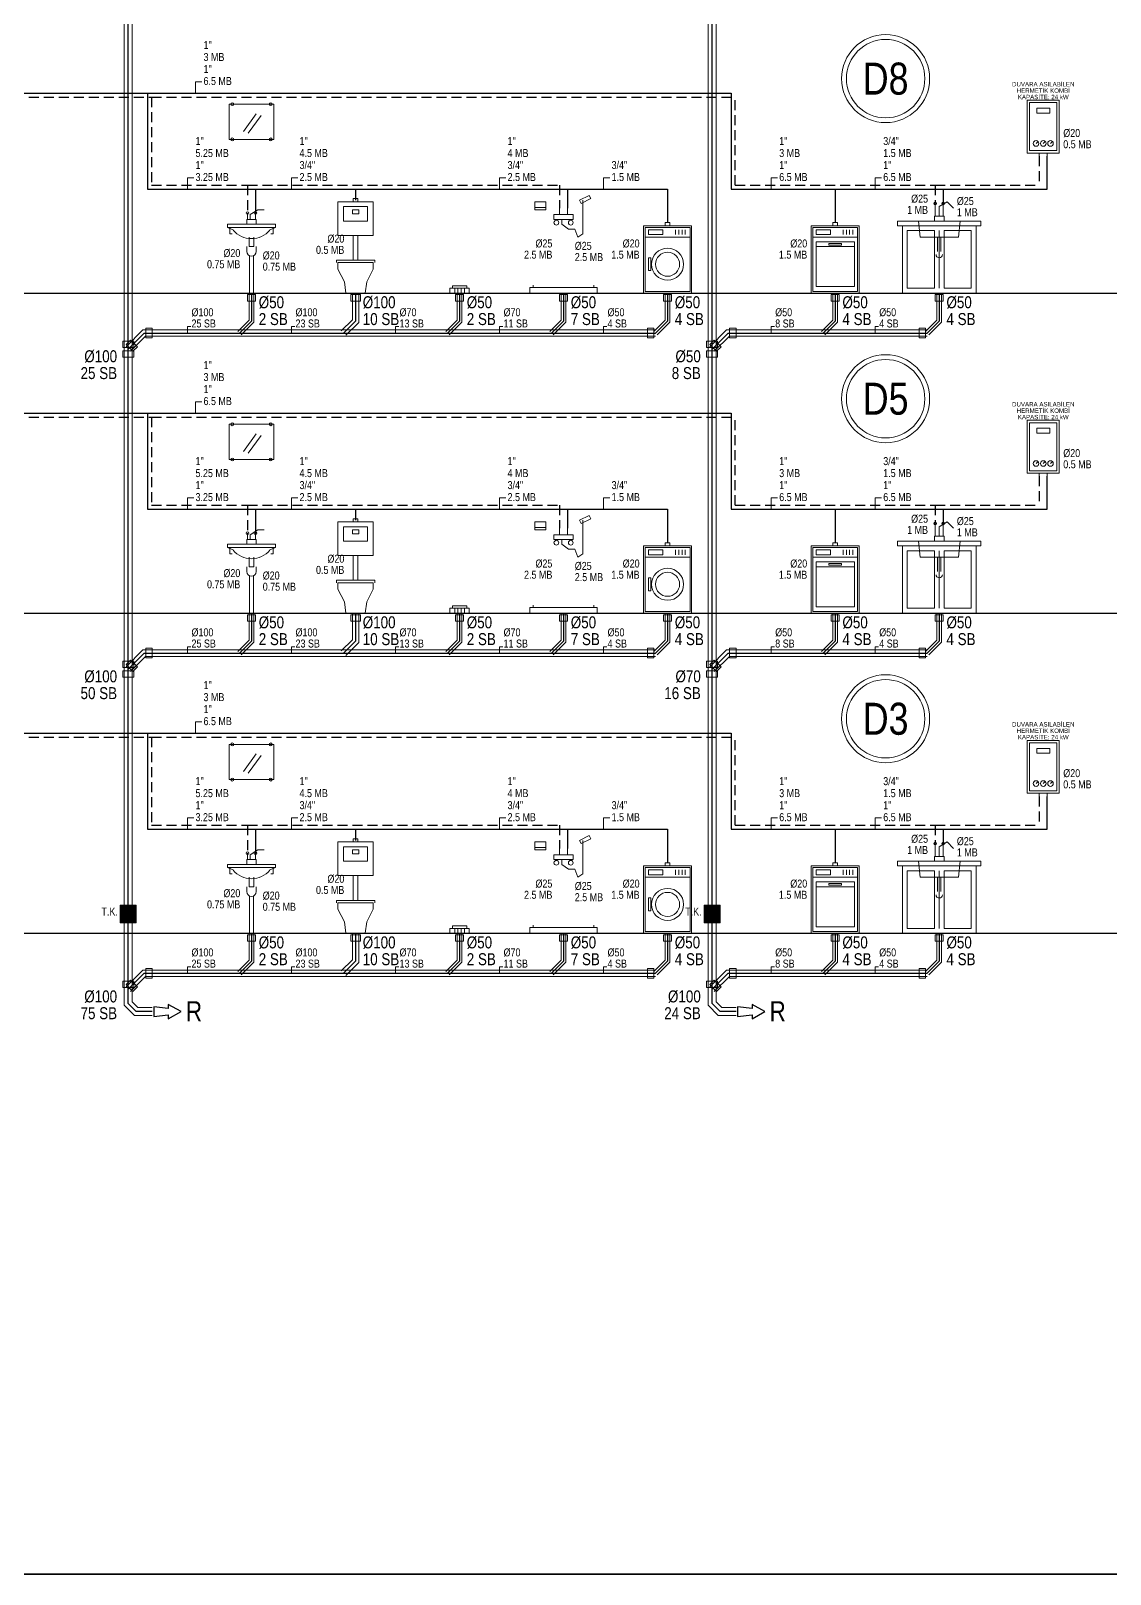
# Model space of a CAD drawing. Header units: centimetres. Extents: x 260714 to 268132, y -444050 to -441150.
# Drawn here: x 262063 to 263412, y -444050 to -442121 of the extents above; entities that cross this region are included whole.
import ezdxf
from ezdxf.enums import TextEntityAlignment as Align

# ---------------------------------------------------------------- set-up
doc = ezdxf.new("R2010")
doc.units = ezdxf.units.CM
doc.linetypes.add('ROTAS_BASMA', pattern=[18.75, 12.5, -6.25])
doc.linetypes.add('ROTAS_PISSU', pattern=[45, 25, -6, 0, -6, 2, -6])
for name, color, linetype, lineweight in [('ROTAS-PAFTA', 144, 'Continuous', 35), ('ROTAS-SIHHI-CIHAZ-YAZI', 1, 'Continuous', 13), ('ROTAS-SIHHI-KOLON-NO', 6, 'Continuous', 18), ('ROTAS-SIHHI-PIS-SU', 6, 'ROTAS_PISSU', 30), ('ROTAS-SIHHI-PIS-SU-CAP', 211, 'Continuous', 18), ('ROTAS-SIHHI-PIS-SU-PVC-DETAY', 43, 'Continuous', 13), ('ROTAS-SIHHI-ROGAR', 5, 'Continuous', 25), ('ROTAS-SIHHI-ROGAR-YAZI', 9, 'Continuous', 9), ('ROTAS-SIHHI-SEMA-ARMATUR', 4, 'Continuous', 13), ('ROTAS-SIHHI-SEMA-BANT', 7, 'Continuous', 25), ('ROTAS-SIHHI-SEMBOL', 1, 'Continuous', 18), ('ROTAS-SIHHI-SICAK-SU', 1, 'ROTAS_BASMA', 30), ('ROTAS-SIHHI-SOGUK-SU', 5, 'Continuous', 30), ('ROTAS-SIHHI-TEMIZ-SU-CAP', 101, 'Continuous', 18)]:
    doc.layers.add(name, color=color, linetype=linetype, lineweight=lineweight)
doc.styles.add('ROTAS-YAZI', font='arial.ttf')

# ---------------------------------------------------------------- blocks, each defined once
blk = doc.blocks.new('ROTAS-SEMA-KOMBI')
at = {"color": 4}
for p, q in [((-9, 12), (-7, 14)), ((0, 12), (2, 14)), ((9, 12), (11, 14))]:
    blk.add_line(p, q, dxfattribs=at)
at = {"color": 1}
for p, q in [((-5, 0), (-5, -4)), ((5, 0), (5, -4))]:
    blk.add_line(p, q, dxfattribs=at)
at = {"color": 4}
for points in [[(-20, 0), (20, 0), (20, 66), (-20, 66)], [(-17, 3), (17, 3), (17, 63), (-17, 63)], [(-8, 50), (8, 50), (8, 56), (-8, 56)]]:
    blk.add_lwpolyline(points, close=True, dxfattribs=at)
for centre in [(-9, 12), (0, 12), (9, 12)]:
    blk.add_circle(centre, 3.5, dxfattribs=at)
blk = doc.blocks.new('ROTAS-SEMA-ET2-SAG')
at = {"style": 'ROTAS-YAZI', "width": 0.8}
for tag, p in [('CAP', (0, 14)), ('DEGER', (0, 0))]:
    blk.add_attdef(tag, p, '', height=10, dxfattribs=at)
blk = doc.blocks.new('ROTAS-SEMA-DAIRE-NO')
at = {"color": 6}
blk.add_circle((0, 0), 55, dxfattribs=at)
at = {"color": 8}
blk.add_circle((0, 0), 49, dxfattribs=at)
at = {"color": 6, "style": 'ROTAS-YAZI', "width": 0.8}
blk.add_attdef('NO', text='', height=40, dxfattribs=at).set_placement((0, 0), align=Align.MIDDLE_CENTER)
blk = doc.blocks.new('ROTAS-SEMA-ET-MB4')
for p, q in [((0, 0), (0, 14)), ((0, 14), (8, 14))]:
    blk.add_line(p, q)
at = {"style": 'ROTAS-YAZI', "width": 0.8}
for tag, p in [('C1', (10, 55)), ('M1', (10, 40)), ('C2', (10, 25)), ('M2', (10, 10))]:
    blk.add_attdef(tag, p, '', height=10, dxfattribs=at)
blk = doc.blocks.new('ROTAS-SEMA-LAVABO')
at = {"color": 2}
for p, q in [((-10, 202), (6, 224)), ((-4, 200), (12, 222))]:
    blk.add_line(p, q, dxfattribs=at)
at = {"color": 4}
for p, q in [((-5, 92), (-5, 100)), ((5, 92), (5, 100)), ((-30, 82), (-23, 79)), ((30, 82), (23, 79)), ((-6, 52), (-6, 58)), ((6, 52), (6, 58)), ((-2.5, 46), (-2.5, 0)), ((2.5, 46), (2.5, 0))]:
    blk.add_line(p, q, dxfattribs=at)
at = {"color": 2}
blk.add_lwpolyline([(-28, 192), (28, 192), (28, 236), (-28, 236)], close=True, dxfattribs=at)
at = {"color": 4}
for points in [[(-1.5, 92), (-1.5, 98), (8, 104), (16, 104)], [(-27, 82), (-27, 74), (-24, 74)], [(-6, 86), (-6, 92), (6, 92), (6, 86)], [(27, 82), (27, 74), (24, 74)], [(-3, 70), (-3, 58), (3, 58), (3, 70)]]:
    blk.add_lwpolyline(points, dxfattribs=at)
blk.add_lwpolyline([(-30, 86), (30, 86), (30, 82), (-30, 82)], close=True, dxfattribs=at)
at = {"color": 2}
for centre in [(-24, 236), (24, 236), (-24, 192), (24, 192)]:
    blk.add_circle(centre, 1.8, dxfattribs=at)
at = {"color": 4}
for centre in [(-5, 100), (5, 100)]:
    blk.add_circle(centre, 1.6, dxfattribs=at)
for centre, radius, start, end in [((0, 98), 30, 220, 320), ((0, 52), 6, 180, 360)]:
    blk.add_arc(centre, radius, start, end, dxfattribs=at)
blk = doc.blocks.new('ROTAS-SEMA-ET2-SOL')
at = {"style": 'ROTAS-YAZI', "width": 0.8}
for tag, p in [('CAP', (0, 14)), ('DEGER', (0, 0))]:
    blk.add_attdef(tag, text='', height=10, dxfattribs=at).set_placement(p, align=Align.BOTTOM_RIGHT)
blk = doc.blocks.new('ROTAS-SEMA-KLOZET')
at = {"color": 2}
for p, q in [((-3, 41), (-3, 72)), ((3, 41), (3, 72)), ((-24, 41), (24, 41)), ((-24, 38), (-24, 41)), ((24, 38), (24, 41))]:
    blk.add_line(p, q, dxfattribs=at)
at = {"color": 4}
blk.add_lwpolyline([(-3, 114), (3, 114), (3, 118), (-3, 118)], close=True, dxfattribs=at)
at = {"color": 2}
for points in [[(-22, 72), (22, 72), (22, 114), (-22, 114)], [(-15, 90), (15, 90), (15, 108), (-15, 108)], [(-4, 99), (4, 99), (4, 104), (-4, 104)], [(-12, 0), (12, 0), (14, 14), (22, 30), (22, 38), (-22, 38), (-22, 30), (-14, 14)]]:
    blk.add_lwpolyline(points, close=True, dxfattribs=at)
blk = doc.blocks.new('ROTAS-SEMA-YER-SUZGECI')
at = {"color": 2}
for p, q in [((-6, 0), (-6, 6)), ((-2, 0), (-2, 6)), ((2, 0), (2, 6)), ((6, 0), (6, 6))]:
    blk.add_line(p, q, dxfattribs=at)
for points in [[(-12, 0), (12, 0), (12, 6), (-12, 6)], [(-9, 6), (9, 6), (9, 9), (-9, 9)]]:
    blk.add_lwpolyline(points, close=True, dxfattribs=at)
blk = doc.blocks.new('ROTAS-SEMA-DUS')
at = {"color": 4}
for p, q in [((24, 74), (24, 116)), ((-5, 98), (-5, 106)), ((5, 98), (5, 106)), ((-38, 7), (-38, 10)), ((38, 7), (38, 10))]:
    blk.add_line(p, q, dxfattribs=at)
at = {"color": 2}
blk.add_line((-36, 107), (-22, 107), dxfattribs=at)
at = {"color": 4}
for points in [[(20, 116), (32, 122), (34, 118), (22, 112)], [(-12, 92), (12, 92), (12, 98), (-12, 98)], [(-42, 0), (42, 0), (42, 7), (-42, 7)]]:
    blk.add_lwpolyline(points, close=True, dxfattribs=at)
at = {"color": 2}
blk.add_lwpolyline([(-36, 104), (-22, 104), (-22, 114), (-36, 114)], close=True, dxfattribs=at)
at = {"color": 4}
for points in [[(-2, 92), (-2, 86), (6, 80), (14, 80)], [(14, 80), (18, 70), (24, 74)]]:
    blk.add_lwpolyline(points, dxfattribs=at)
for centre in [(-9, 88), (9, 88)]:
    blk.add_circle(centre, 3, dxfattribs=at)
blk = doc.blocks.new('ROTAS-SEMA-CAMASIR-MAKINESI')
at = {"color": 2}
for p, q in [((10, 73), (10, 79)), ((14, 73), (14, 79)), ((18, 73), (18, 79)), ((22, 73), (22, 79))]:
    blk.add_line(p, q, dxfattribs=at)
at = {"color": 4}
blk.add_line((-28, 70), (28, 70), dxfattribs=at)
for points in [[(-30, 0), (30, 0), (30, 84), (-30, 84)], [(-28, 2), (28, 2), (28, 82), (-28, 82)], [(-24, 73), (-6, 73), (-6, 79), (-24, 79)], [(-3, 84), (3, 84), (3, 88), (-3, 88)]]:
    blk.add_lwpolyline(points, close=True, dxfattribs=at)
at = {"color": 2}
blk.add_lwpolyline([(-24, 28), (-21, 28), (-21, 44), (-24, 44)], close=True, dxfattribs=at)
for radius in [20, 15]:
    blk.add_circle((0, 36), radius, dxfattribs=at)
blk = doc.blocks.new('ROTAS-SEMA-ET-MB2')
for p, q in [((0, 0), (0, 14)), ((0, 14), (8, 14))]:
    blk.add_line(p, q)
at = {"style": 'ROTAS-YAZI', "width": 0.8}
for tag, p in [('C1', (10, 25)), ('M1', (10, 10))]:
    blk.add_attdef(tag, p, '', height=10, dxfattribs=at)
blk = doc.blocks.new('ROTAS-SEMA-ET-SB')
for p, q in [((0, 0), (0, 8)), ((0, 8), (4, 8))]:
    blk.add_line(p, q)
at = {"style": 'ROTAS-YAZI', "width": 0.8}
for tag, p in [('CAP', (5, 21)), ('SB', (5, 7))]:
    blk.add_attdef(tag, p, '', height=10, dxfattribs=at)
blk = doc.blocks.new('ROTAS-SEMA-BULASIK-MAKINESI')
at = {"color": 2}
for p, q in [((10, 73), (10, 79)), ((14, 73), (14, 79)), ((18, 73), (18, 79)), ((22, 73), (22, 79)), ((-24, 58), (24, 58))]:
    blk.add_line(p, q, dxfattribs=at)
at = {"color": 4}
blk.add_line((-28, 70), (28, 70), dxfattribs=at)
for points in [[(-30, 0), (30, 0), (30, 84), (-30, 84)], [(-28, 2), (28, 2), (28, 82), (-28, 82)], [(-24, 73), (-6, 73), (-6, 79), (-24, 79)], [(-3, 84), (3, 84), (3, 88), (-3, 88)]]:
    blk.add_lwpolyline(points, close=True, dxfattribs=at)
at = {"color": 2}
for points in [[(-24, 8), (24, 8), (24, 64), (-24, 64)], [(-8, 60), (8, 60), (8, 62), (-8, 62)]]:
    blk.add_lwpolyline(points, close=True, dxfattribs=at)
blk = doc.blocks.new('ROTAS-SEMA-EVIYE')
at = {"color": 4}
for p, q in [((-5, 96), (-5, 112)), ((5, 96), (5, 112)), ((-2, 70), (-2, 52)), ((2, 70), (2, 52))]:
    blk.add_line(p, q, dxfattribs=at)
at = {"color": 2}
blk.add_line((0, 6), (0, 78), dxfattribs=at)
at = {"color": 4}
for points in [[(0, 96), (0, 108), (10, 114), (18, 106)], [(-26, 90), (-24, 70), (24, 70), (26, 90)], [(-6, 90), (-6, 96), (6, 96), (6, 90)]]:
    blk.add_lwpolyline(points, dxfattribs=at)
blk.add_lwpolyline([(-52, 84), (52, 84), (52, 90), (-52, 90)], close=True, dxfattribs=at)
at = {"color": 2}
for points in [[(-46, 0), (46, 0), (46, 84), (-46, 84)], [(-40, 6), (-6, 6), (-6, 78), (-40, 78)], [(6, 6), (40, 6), (40, 78), (6, 78)]]:
    blk.add_lwpolyline(points, close=True, dxfattribs=at)
at = {"color": 4}
for centre in [(-5, 112), (5, 112)]:
    blk.add_circle(centre, 1.6, dxfattribs=at)
blk.add_arc((0, 48), 4, 180, 360, dxfattribs=at)
blk = doc.blocks.new('ROTAS-SEMA-ROGAR-OK')
at = {"color": 2}
blk.add_lwpolyline([(0, -6), (18, -4), (18, -9), (34, 0), (18, 9), (18, 4), (0, 6)], close=True, dxfattribs=at)
blk = doc.blocks.new('ROTAS-SEMA-TEMIZLEME-KAPAGI')
blk.add_hatch(color=8).paths.add_polyline_path([(-10, -11), (10, -11), (10, 11), (-10, 11)])
at = {"color": 1}
blk.add_lwpolyline([(-10, -11), (10, -11), (10, 11), (-10, 11)], close=True, dxfattribs=at)
for centre, radius in [((0, 0), 9), ((-5, 0), 1.3), ((5, 0), 1.3)]:
    blk.add_circle(centre, radius, dxfattribs=at)

msp = doc.modelspace()

# ---------------------------------------------------------------- linework, layer by layer
at = {"layer": 'ROTAS-PAFTA'}
msp.add_lwpolyline([(260714, -444050), (268132, -444050), (268132, -441150), (260714, -441150), (260714, -444050)], dxfattribs=at)
at = {"layer": 'ROTAS-SIHHI-PIS-SU', "linetype": 'Continuous'}
for p, q in [((262184.6, -442519), (262184.6, -442003.5)), ((262914.1, -442519), (262914.1, -442003.5)), ((262184.6, -442519), (262204.6, -442499)), ((262204.6, -442499), (262323.6, -442499)), ((262323.6, -442499), (262453.6, -442499)), ((262453.6, -442499), (262583.6, -442499)), ((262583.6, -442499), (262713.6, -442499)), ((262713.6, -442499), (262843.6, -442499)), ((262914.1, -442519), (262934.1, -442499)), ((262934.1, -442499), (263053.1, -442499)), ((263053.1, -442499), (263183.1, -442499)), ((262184.6, -442919), (262184.6, -442519)), ((262914.1, -442919), (262914.1, -442519)), ((262184.6, -442919), (262204.6, -442899)), ((262204.6, -442899), (262323.6, -442899)), ((262323.6, -442899), (262453.6, -442899)), ((262453.6, -442899), (262583.6, -442899)), ((262583.6, -442899), (262713.6, -442899)), ((262713.6, -442899), (262843.6, -442899)), ((262914.1, -442919), (262934.1, -442899)), ((262934.1, -442899), (263053.1, -442899)), ((263053.1, -442899), (263183.1, -442899)), ((262184.6, -443319), (262184.6, -442919)), ((262914.1, -443319), (262914.1, -442919)), ((262184.6, -443319), (262204.6, -443299)), ((262204.6, -443299), (262323.6, -443299)), ((262323.6, -443299), (262453.6, -443299)), ((262453.6, -443299), (262583.6, -443299)), ((262583.6, -443299), (262713.6, -443299)), ((262713.6, -443299), (262843.6, -443299)), ((262914.1, -443319), (262934.1, -443299)), ((262934.1, -443299), (263053.1, -443299)), ((263053.1, -443299), (263183.1, -443299))]:
    msp.add_line(p, q, dxfattribs=at)
for points in [[(262338.6, -442449), (262338.6, -442484), (262323.6, -442499)], [(262468.6, -442449), (262468.6, -442484), (262453.6, -442499)], [(262598.6, -442449), (262598.6, -442484), (262583.6, -442499)], [(262728.6, -442449), (262728.6, -442484), (262713.6, -442499)], [(262858.6, -442449), (262858.6, -442484), (262843.6, -442499)], [(263068.1, -442449), (263068.1, -442484), (263053.1, -442499)], [(263198.1, -442449), (263198.1, -442484), (263183.1, -442499)], [(262338.6, -442849), (262338.6, -442884), (262323.6, -442899)], [(262468.6, -442849), (262468.6, -442884), (262453.6, -442899)], [(262598.6, -442849), (262598.6, -442884), (262583.6, -442899)], [(262728.6, -442849), (262728.6, -442884), (262713.6, -442899)], [(262858.6, -442849), (262858.6, -442884), (262843.6, -442899)], [(263068.1, -442849), (263068.1, -442884), (263053.1, -442899)], [(263198.1, -442849), (263198.1, -442884), (263183.1, -442899)], [(262338.6, -443249), (262338.6, -443284), (262323.6, -443299)], [(262468.6, -443249), (262468.6, -443284), (262453.6, -443299)], [(262598.6, -443249), (262598.6, -443284), (262583.6, -443299)], [(262728.6, -443249), (262728.6, -443284), (262713.6, -443299)], [(262858.6, -443249), (262858.6, -443284), (262843.6, -443299)], [(263068.1, -443249), (263068.1, -443284), (263053.1, -443299)], [(263198.1, -443249), (263198.1, -443284), (263183.1, -443299)], [(262214.6, -443347), (262194.6, -443347), (262184.6, -443337), (262184.6, -443319)], [(262944.1, -443347), (262924.1, -443347), (262914.1, -443337), (262914.1, -443319)]]:
    msp.add_lwpolyline(points, dxfattribs=at)
at = {"layer": 'ROTAS-SIHHI-PIS-SU-PVC-DETAY'}
for p, q in [((262179.6, -442519), (262179.6, -442003.5)), ((262189.6, -442519), (262189.6, -442003.5)), ((262909.1, -442519), (262909.1, -442003.5)), ((262919.1, -442519), (262919.1, -442003.5)), ((262179.6, -442919), (262179.6, -442519)), ((262189.6, -442919), (262189.6, -442519)), ((262909.1, -442919), (262909.1, -442519)), ((262919.1, -442919), (262919.1, -442519)), ((262179.6, -443319), (262179.6, -442919)), ((262189.6, -443319), (262189.6, -442919)), ((262909.1, -443319), (262909.1, -442919)), ((262919.1, -443319), (262919.1, -442919))]:
    msp.add_line(p, q, dxfattribs=at)
for points in [[(262335.6, -442449), (262335.6, -442482.8), (262321.5, -442496.9)], [(262341.6, -442449), (262341.6, -442485.2), (262325.7, -442501.1)], [(262343.6, -442451), (262343.6, -442459), (262333.6, -442459), (262333.6, -442451), (262343.6, -442451)], [(262464.6, -442449), (262464.6, -442482.3), (262450.8, -442496.2)], [(262472.6, -442449), (262472.6, -442485.7), (262456.4, -442501.8)], [(262474.6, -442451), (262474.6, -442459), (262462.6, -442459), (262462.6, -442451), (262474.6, -442451)], [(262595.6, -442449), (262595.6, -442482.8), (262581.5, -442496.9)], [(262601.6, -442449), (262601.6, -442485.2), (262585.7, -442501.1)], [(262603.6, -442451), (262603.6, -442459), (262593.6, -442459), (262593.6, -442451), (262603.6, -442451)], [(262725.6, -442449), (262725.6, -442482.8), (262711.5, -442496.9)], [(262731.6, -442449), (262731.6, -442485.2), (262715.7, -442501.1)], [(262733.6, -442451), (262733.6, -442459), (262723.6, -442459), (262723.6, -442451), (262733.6, -442451)], [(262855.6, -442449), (262855.6, -442482.8), (262841.5, -442496.9)], [(262861.6, -442449), (262861.6, -442485.2), (262845.7, -442501.1)], [(262863.6, -442451), (262863.6, -442459), (262853.6, -442459), (262853.6, -442451), (262863.6, -442451)], [(263065.1, -442449), (263065.1, -442482.8), (263051, -442496.9)], [(263071.1, -442449), (263071.1, -442485.2), (263055.2, -442501.1)], [(263073.1, -442451), (263073.1, -442459), (263063.1, -442459), (263063.1, -442451), (263073.1, -442451)], [(263195.1, -442449), (263195.1, -442482.8), (263181, -442496.9)], [(263201.1, -442449), (263201.1, -442485.2), (263185.2, -442501.1)], [(263203.1, -442451), (263203.1, -442459), (263193.1, -442459), (263193.1, -442451), (263203.1, -442451)], [(262206.6, -442493), (262214.6, -442493), (262214.6, -442505), (262206.6, -442505), (262206.6, -442493)], [(262833.6, -442493), (262841.6, -442493), (262841.6, -442505), (262833.6, -442505), (262833.6, -442493)], [(262936.1, -442493), (262944.1, -442493), (262944.1, -442505), (262936.1, -442505), (262936.1, -442493)], [(263173.1, -442493), (263181.1, -442493), (263181.1, -442505), (263173.1, -442505), (263173.1, -442493)], [(262177.6, -442517), (262177.6, -442509), (262191.6, -442509), (262191.6, -442517), (262177.6, -442517)], [(262181.8, -442516.2), (262202.9, -442495), (262843.6, -442495)], [(262181.8, -442513.3), (262187.4, -442507.7), (262195.9, -442516.2), (262190.3, -442521.8), (262181.8, -442513.3)], [(262187.4, -442521.8), (262206.3, -442503), (262843.6, -442503)], [(262907.1, -442517), (262907.1, -442509), (262921.1, -442509), (262921.1, -442517), (262907.1, -442517)], [(262911.3, -442516.2), (262932.4, -442495), (263183.1, -442495)], [(262911.3, -442513.3), (262916.9, -442507.7), (262925.4, -442516.2), (262919.8, -442521.8), (262911.3, -442513.3)], [(262916.9, -442521.8), (262935.8, -442503), (263183.1, -442503)], [(262177.6, -442529), (262177.6, -442521), (262191.6, -442521), (262191.6, -442529), (262177.6, -442529)], [(262907.1, -442529), (262907.1, -442521), (262921.1, -442521), (262921.1, -442529), (262907.1, -442529)], [(262335.6, -442849), (262335.6, -442882.8), (262321.5, -442896.9)], [(262341.6, -442849), (262341.6, -442885.2), (262325.7, -442901.1)], [(262343.6, -442851), (262343.6, -442859), (262333.6, -442859), (262333.6, -442851), (262343.6, -442851)], [(262464.6, -442849), (262464.6, -442882.3), (262450.8, -442896.2)], [(262472.6, -442849), (262472.6, -442885.7), (262456.4, -442901.8)], [(262474.6, -442851), (262474.6, -442859), (262462.6, -442859), (262462.6, -442851), (262474.6, -442851)], [(262595.6, -442849), (262595.6, -442882.8), (262581.5, -442896.9)], [(262601.6, -442849), (262601.6, -442885.2), (262585.7, -442901.1)], [(262603.6, -442851), (262603.6, -442859), (262593.6, -442859), (262593.6, -442851), (262603.6, -442851)], [(262725.6, -442849), (262725.6, -442882.8), (262711.5, -442896.9)], [(262731.6, -442849), (262731.6, -442885.2), (262715.7, -442901.1)], [(262733.6, -442851), (262733.6, -442859), (262723.6, -442859), (262723.6, -442851), (262733.6, -442851)], [(262855.6, -442849), (262855.6, -442882.8), (262841.5, -442896.9)], [(262861.6, -442849), (262861.6, -442885.2), (262845.7, -442901.1)], [(262863.6, -442851), (262863.6, -442859), (262853.6, -442859), (262853.6, -442851), (262863.6, -442851)], [(263065.1, -442849), (263065.1, -442882.8), (263051, -442896.9)], [(263071.1, -442849), (263071.1, -442885.2), (263055.2, -442901.1)], [(263073.1, -442851), (263073.1, -442859), (263063.1, -442859), (263063.1, -442851), (263073.1, -442851)], [(263195.1, -442849), (263195.1, -442882.8), (263181, -442896.9)], [(263201.1, -442849), (263201.1, -442885.2), (263185.2, -442901.1)], [(263203.1, -442851), (263203.1, -442859), (263193.1, -442859), (263193.1, -442851), (263203.1, -442851)], [(262181.8, -442916.2), (262202.9, -442895), (262843.6, -442895)], [(262206.6, -442893), (262214.6, -442893), (262214.6, -442905), (262206.6, -442905), (262206.6, -442893)], [(262833.6, -442893), (262841.6, -442893), (262841.6, -442905), (262833.6, -442905), (262833.6, -442893)], [(262911.3, -442916.2), (262932.4, -442895), (263183.1, -442895)], [(262936.1, -442893), (262944.1, -442893), (262944.1, -442905), (262936.1, -442905), (262936.1, -442893)], [(263173.1, -442893), (263181.1, -442893), (263181.1, -442905), (263173.1, -442905), (263173.1, -442893)], [(262177.6, -442917), (262177.6, -442909), (262191.6, -442909), (262191.6, -442917), (262177.6, -442917)], [(262181.8, -442913.3), (262187.4, -442907.7), (262195.9, -442916.2), (262190.3, -442921.8), (262181.8, -442913.3)], [(262187.4, -442921.8), (262206.3, -442903), (262843.6, -442903)], [(262907.1, -442917), (262907.1, -442909), (262921.1, -442909), (262921.1, -442917), (262907.1, -442917)], [(262911.3, -442913.3), (262916.9, -442907.7), (262925.4, -442916.2), (262919.8, -442921.8), (262911.3, -442913.3)], [(262916.9, -442921.8), (262935.8, -442903), (263183.1, -442903)], [(262177.6, -442929), (262177.6, -442921), (262191.6, -442921), (262191.6, -442929), (262177.6, -442929)], [(262907.1, -442929), (262907.1, -442921), (262921.1, -442921), (262921.1, -442929), (262907.1, -442929)], [(262335.6, -443249), (262335.6, -443282.8), (262321.5, -443296.9)], [(262341.6, -443249), (262341.6, -443285.2), (262325.7, -443301.1)], [(262343.6, -443251), (262343.6, -443259), (262333.6, -443259), (262333.6, -443251), (262343.6, -443251)], [(262464.6, -443249), (262464.6, -443282.3), (262450.8, -443296.2)], [(262472.6, -443249), (262472.6, -443285.7), (262456.4, -443301.8)], [(262474.6, -443251), (262474.6, -443259), (262462.6, -443259), (262462.6, -443251), (262474.6, -443251)], [(262595.6, -443249), (262595.6, -443282.8), (262581.5, -443296.9)], [(262601.6, -443249), (262601.6, -443285.2), (262585.7, -443301.1)], [(262603.6, -443251), (262603.6, -443259), (262593.6, -443259), (262593.6, -443251), (262603.6, -443251)], [(262725.6, -443249), (262725.6, -443282.8), (262711.5, -443296.9)], [(262731.6, -443249), (262731.6, -443285.2), (262715.7, -443301.1)], [(262733.6, -443251), (262733.6, -443259), (262723.6, -443259), (262723.6, -443251), (262733.6, -443251)], [(262855.6, -443249), (262855.6, -443282.8), (262841.5, -443296.9)], [(262861.6, -443249), (262861.6, -443285.2), (262845.7, -443301.1)], [(262863.6, -443251), (262863.6, -443259), (262853.6, -443259), (262853.6, -443251), (262863.6, -443251)], [(263065.1, -443249), (263065.1, -443282.8), (263051, -443296.9)], [(263071.1, -443249), (263071.1, -443285.2), (263055.2, -443301.1)], [(263073.1, -443251), (263073.1, -443259), (263063.1, -443259), (263063.1, -443251), (263073.1, -443251)], [(263195.1, -443249), (263195.1, -443282.8), (263181, -443296.9)], [(263201.1, -443249), (263201.1, -443285.2), (263185.2, -443301.1)], [(263203.1, -443251), (263203.1, -443259), (263193.1, -443259), (263193.1, -443251), (263203.1, -443251)], [(262181.8, -443316.2), (262202.9, -443295), (262843.6, -443295)], [(262187.4, -443321.8), (262206.3, -443303), (262843.6, -443303)], [(262206.6, -443293), (262214.6, -443293), (262214.6, -443305), (262206.6, -443305), (262206.6, -443293)], [(262833.6, -443293), (262841.6, -443293), (262841.6, -443305), (262833.6, -443305), (262833.6, -443293)], [(262911.3, -443316.2), (262932.4, -443295), (263183.1, -443295)], [(262916.9, -443321.8), (262935.8, -443303), (263183.1, -443303)], [(262936.1, -443293), (262944.1, -443293), (262944.1, -443305), (262936.1, -443305), (262936.1, -443293)], [(263173.1, -443293), (263181.1, -443293), (263181.1, -443305), (263173.1, -443305), (263173.1, -443293)], [(262177.6, -443317), (262177.6, -443309), (262191.6, -443309), (262191.6, -443317), (262177.6, -443317)], [(262214.6, -443352), (262192.5, -443352), (262179.6, -443339.1), (262179.6, -443319)], [(262181.8, -443313.3), (262187.4, -443307.7), (262195.9, -443316.2), (262190.3, -443321.8), (262181.8, -443313.3)], [(262214.6, -443342), (262196.7, -443342), (262189.6, -443334.9), (262189.6, -443319)], [(262907.1, -443317), (262907.1, -443309), (262921.1, -443309), (262921.1, -443317), (262907.1, -443317)], [(262944.1, -443352), (262922, -443352), (262909.1, -443339.1), (262909.1, -443319)], [(262911.3, -443313.3), (262916.9, -443307.7), (262925.4, -443316.2), (262919.8, -443321.8), (262911.3, -443313.3)], [(262944.1, -443342), (262926.2, -443342), (262919.1, -443334.9), (262919.1, -443319)]]:
    msp.add_lwpolyline(points, dxfattribs=at)
at = {"layer": 'ROTAS-SIHHI-SEMA-BANT'}
for p, q in [((260770, -442449), (268070, -442449)), ((260770, -442849), (268070, -442849)), ((260770, -443249), (268070, -443249))]:
    msp.add_line(p, q, dxfattribs=at)
at = {"layer": 'ROTAS-SIHHI-SICAK-SU'}
for p, q in [((261591.6, -442204), (262213.6, -442204)), ((262213.6, -442204), (262943.1, -442204)), ((262213.6, -442204), (262213.6, -442314)), ((262943.1, -442314), (262943.1, -442204)), ((263323.1, -442278), (263323.1, -442314)), ((262213.6, -442314), (262333.6, -442314)), ((262333.6, -442314), (262333.6, -442349)), ((262333.6, -442314), (262723.6, -442314)), ((262723.6, -442314), (262723.6, -442343)), ((262943.1, -442314), (263193.1, -442314)), ((263193.1, -442314), (263193.1, -442337)), ((263193.1, -442314), (263323.1, -442314)), ((261591.6, -442604), (262213.6, -442604)), ((262213.6, -442604), (262943.1, -442604)), ((262213.6, -442604), (262213.6, -442714)), ((262943.1, -442714), (262943.1, -442604)), ((263323.1, -442678), (263323.1, -442714)), ((262213.6, -442714), (262333.6, -442714)), ((262333.6, -442714), (262333.6, -442749)), ((262333.6, -442714), (262723.6, -442714)), ((262723.6, -442714), (262723.6, -442743)), ((262943.1, -442714), (263193.1, -442714)), ((263193.1, -442714), (263193.1, -442737)), ((263193.1, -442714), (263323.1, -442714)), ((261591.6, -443004), (262213.6, -443004)), ((262213.6, -443004), (262943.1, -443004)), ((262213.6, -443004), (262213.6, -443114)), ((262943.1, -443114), (262943.1, -443004)), ((263323.1, -443078), (263323.1, -443114)), ((262213.6, -443114), (262333.6, -443114)), ((262333.6, -443114), (262333.6, -443149)), ((262333.6, -443114), (262723.6, -443114)), ((262723.6, -443114), (262723.6, -443143)), ((262943.1, -443114), (263193.1, -443114)), ((263193.1, -443114), (263193.1, -443137)), ((263193.1, -443114), (263323.1, -443114))]:
    msp.add_line(p, q, dxfattribs=at)
at = {"layer": 'ROTAS-SIHHI-SOGUK-SU'}
for p, q in [((261586.6, -442199), (262208.6, -442199)), ((262208.6, -442199), (262938.1, -442199)), ((262208.6, -442199), (262208.6, -442319)), ((262938.1, -442199), (262938.1, -442319)), ((263333.1, -442319), (263333.1, -442278)), ((262208.6, -442319), (262343.6, -442319)), ((262343.6, -442319), (262343.6, -442349)), ((262343.6, -442319), (262468.6, -442319)), ((262468.6, -442319), (262468.6, -442333)), ((262468.6, -442319), (262733.6, -442319)), ((262733.6, -442319), (262733.6, -442343)), ((262733.6, -442319), (262858.6, -442319)), ((262858.6, -442319), (262858.6, -442361)), ((262938.1, -442319), (263068.1, -442319)), ((263068.1, -442319), (263068.1, -442361)), ((263068.1, -442319), (263203.1, -442319)), ((263203.1, -442319), (263203.1, -442337)), ((263203.1, -442319), (263333.1, -442319)), ((261586.6, -442599), (262208.6, -442599)), ((262208.6, -442599), (262938.1, -442599)), ((262208.6, -442599), (262208.6, -442719)), ((262938.1, -442599), (262938.1, -442719)), ((263333.1, -442719), (263333.1, -442678)), ((262208.6, -442719), (262343.6, -442719)), ((262343.6, -442719), (262343.6, -442749)), ((262343.6, -442719), (262468.6, -442719)), ((262468.6, -442719), (262468.6, -442733)), ((262468.6, -442719), (262733.6, -442719)), ((262733.6, -442719), (262733.6, -442743)), ((262733.6, -442719), (262858.6, -442719)), ((262858.6, -442719), (262858.6, -442761)), ((262938.1, -442719), (263068.1, -442719)), ((263068.1, -442719), (263068.1, -442761)), ((263068.1, -442719), (263203.1, -442719)), ((263203.1, -442719), (263203.1, -442737)), ((263203.1, -442719), (263333.1, -442719)), ((261586.6, -442999), (262208.6, -442999)), ((262208.6, -442999), (262938.1, -442999)), ((262208.6, -442999), (262208.6, -443119)), ((262938.1, -442999), (262938.1, -443119)), ((263333.1, -443119), (263333.1, -443078)), ((262208.6, -443119), (262343.6, -443119)), ((262343.6, -443119), (262343.6, -443149)), ((262343.6, -443119), (262468.6, -443119)), ((262468.6, -443119), (262468.6, -443133)), ((262468.6, -443119), (262733.6, -443119)), ((262733.6, -443119), (262733.6, -443143)), ((262733.6, -443119), (262858.6, -443119)), ((262858.6, -443119), (262858.6, -443161)), ((262938.1, -443119), (263068.1, -443119)), ((263068.1, -443119), (263068.1, -443161)), ((263068.1, -443119), (263203.1, -443119)), ((263203.1, -443119), (263203.1, -443137)), ((263203.1, -443119), (263333.1, -443119))]:
    msp.add_line(p, q, dxfattribs=at)

# ---------------------------------------------------------------- block references
at = {"layer": 'ROTAS-SIHHI-KOLON-NO'}
for p, values in [((263131.1, -442181), {'NO': 'D8'}), ((263131.1, -442581), {'NO': 'D5'}), ((263131.1, -442981), {'NO': 'D3'})]:
    msp.add_blockref('ROTAS-SEMA-DAIRE-NO', p, dxfattribs=at).add_auto_attribs(values)
at = {"layer": 'ROTAS-SIHHI-PIS-SU-CAP', "xscale": 1.5, "yscale": 1.5}
for name, p, values in [('ROTAS-SEMA-ET2-SAG', (262347.6, -442489), {'CAP': 'Ø50', 'DEGER': '2 SB'}), ('ROTAS-SEMA-ET2-SAG', (262477.6, -442489), {'CAP': 'Ø100', 'DEGER': '10 SB'}), ('ROTAS-SEMA-ET2-SAG', (262607.6, -442489), {'CAP': 'Ø50', 'DEGER': '2 SB'}), ('ROTAS-SEMA-ET2-SAG', (262737.6, -442489), {'CAP': 'Ø50', 'DEGER': '7 SB'}), ('ROTAS-SEMA-ET2-SAG', (262867.6, -442489), {'CAP': 'Ø50', 'DEGER': '4 SB'}), ('ROTAS-SEMA-ET2-SAG', (263077.1, -442489), {'CAP': 'Ø50', 'DEGER': '4 SB'}), ('ROTAS-SEMA-ET2-SAG', (263207.1, -442489), {'CAP': 'Ø50', 'DEGER': '4 SB'}), ('ROTAS-SEMA-ET2-SOL', (262170.6, -442561), {'CAP': 'Ø100', 'DEGER': '25 SB'}), ('ROTAS-SEMA-ET2-SOL', (262900.1, -442561), {'CAP': 'Ø50', 'DEGER': '8 SB'}), ('ROTAS-SEMA-ET2-SAG', (262347.6, -442889), {'CAP': 'Ø50', 'DEGER': '2 SB'}), ('ROTAS-SEMA-ET2-SAG', (262477.6, -442889), {'CAP': 'Ø100', 'DEGER': '10 SB'}), ('ROTAS-SEMA-ET2-SAG', (262607.6, -442889), {'CAP': 'Ø50', 'DEGER': '2 SB'}), ('ROTAS-SEMA-ET2-SAG', (262737.6, -442889), {'CAP': 'Ø50', 'DEGER': '7 SB'}), ('ROTAS-SEMA-ET2-SAG', (262867.6, -442889), {'CAP': 'Ø50', 'DEGER': '4 SB'}), ('ROTAS-SEMA-ET2-SAG', (263077.1, -442889), {'CAP': 'Ø50', 'DEGER': '4 SB'}), ('ROTAS-SEMA-ET2-SAG', (263207.1, -442889), {'CAP': 'Ø50', 'DEGER': '4 SB'}), ('ROTAS-SEMA-ET2-SOL', (262170.6, -442961), {'CAP': 'Ø100', 'DEGER': '50 SB'}), ('ROTAS-SEMA-ET2-SOL', (262900.1, -442961), {'CAP': 'Ø70', 'DEGER': '16 SB'}), ('ROTAS-SEMA-ET2-SAG', (262347.6, -443289), {'CAP': 'Ø50', 'DEGER': '2 SB'}), ('ROTAS-SEMA-ET2-SAG', (262477.6, -443289), {'CAP': 'Ø100', 'DEGER': '10 SB'}), ('ROTAS-SEMA-ET2-SAG', (262607.6, -443289), {'CAP': 'Ø50', 'DEGER': '2 SB'}), ('ROTAS-SEMA-ET2-SAG', (262737.6, -443289), {'CAP': 'Ø50', 'DEGER': '7 SB'}), ('ROTAS-SEMA-ET2-SAG', (262867.6, -443289), {'CAP': 'Ø50', 'DEGER': '4 SB'}), ('ROTAS-SEMA-ET2-SAG', (263077.1, -443289), {'CAP': 'Ø50', 'DEGER': '4 SB'}), ('ROTAS-SEMA-ET2-SAG', (263207.1, -443289), {'CAP': 'Ø50', 'DEGER': '4 SB'}), ('ROTAS-SEMA-ET2-SOL', (262170.6, -443361), {'CAP': 'Ø100', 'DEGER': '75 SB'}), ('ROTAS-SEMA-ET2-SOL', (262900.1, -443361), {'CAP': 'Ø100', 'DEGER': '24 SB'})]:
    msp.add_blockref(name, p, dxfattribs=at).add_auto_attribs(values)
at = {"layer": 'ROTAS-SIHHI-PIS-SU-CAP'}
for p, values in [((262258.6, -442499), {'CAP': 'Ø100', 'SB': '25 SB'}), ((262388.6, -442499), {'CAP': 'Ø100', 'SB': '23 SB'}), ((262518.6, -442499), {'CAP': 'Ø70', 'SB': '13 SB'}), ((262648.6, -442499), {'CAP': 'Ø70', 'SB': '11 SB'}), ((262778.6, -442499), {'CAP': 'Ø50', 'SB': '4 SB'}), ((262988.1, -442499), {'CAP': 'Ø50', 'SB': '8 SB'}), ((263118.1, -442499), {'CAP': 'Ø50', 'SB': '4 SB'}), ((262258.6, -442899), {'CAP': 'Ø100', 'SB': '25 SB'}), ((262388.6, -442899), {'CAP': 'Ø100', 'SB': '23 SB'}), ((262518.6, -442899), {'CAP': 'Ø70', 'SB': '13 SB'}), ((262648.6, -442899), {'CAP': 'Ø70', 'SB': '11 SB'}), ((262778.6, -442899), {'CAP': 'Ø50', 'SB': '4 SB'}), ((262988.1, -442899), {'CAP': 'Ø50', 'SB': '8 SB'}), ((263118.1, -442899), {'CAP': 'Ø50', 'SB': '4 SB'}), ((262258.6, -443299), {'CAP': 'Ø100', 'SB': '25 SB'}), ((262388.6, -443299), {'CAP': 'Ø100', 'SB': '23 SB'}), ((262518.6, -443299), {'CAP': 'Ø70', 'SB': '13 SB'}), ((262648.6, -443299), {'CAP': 'Ø70', 'SB': '11 SB'}), ((262778.6, -443299), {'CAP': 'Ø50', 'SB': '4 SB'}), ((262988.1, -443299), {'CAP': 'Ø50', 'SB': '8 SB'}), ((263118.1, -443299), {'CAP': 'Ø50', 'SB': '4 SB'})]:
    msp.add_blockref('ROTAS-SEMA-ET-SB', p, dxfattribs=at).add_auto_attribs(values)
at = {"layer": 'ROTAS-SIHHI-ROGAR'}
for p in [(262216.6, -443347), (262946.1, -443347)]:
    msp.add_blockref('ROTAS-SEMA-ROGAR-OK', p, dxfattribs=at)
at = {"layer": 'ROTAS-SIHHI-SEMA-ARMATUR'}
for name, p in [('ROTAS-SEMA-LAVABO', (262338.6, -442449)), ('ROTAS-SEMA-KOMBI', (263328.1, -442274)), ('ROTAS-SEMA-KLOZET', (262468.6, -442449)), ('ROTAS-SEMA-DUS', (262728.6, -442449)), ('ROTAS-SEMA-EVIYE', (263198.1, -442449)), ('ROTAS-SEMA-CAMASIR-MAKINESI', (262858.6, -442449)), ('ROTAS-SEMA-BULASIK-MAKINESI', (263068.1, -442449)), ('ROTAS-SEMA-YER-SUZGECI', (262598.6, -442449)), ('ROTAS-SEMA-KOMBI', (263328.1, -442674)), ('ROTAS-SEMA-LAVABO', (262338.6, -442849)), ('ROTAS-SEMA-KLOZET', (262468.6, -442849)), ('ROTAS-SEMA-DUS', (262728.6, -442849)), ('ROTAS-SEMA-EVIYE', (263198.1, -442849)), ('ROTAS-SEMA-CAMASIR-MAKINESI', (262858.6, -442849)), ('ROTAS-SEMA-BULASIK-MAKINESI', (263068.1, -442849)), ('ROTAS-SEMA-YER-SUZGECI', (262598.6, -442849)), ('ROTAS-SEMA-LAVABO', (262338.6, -443249)), ('ROTAS-SEMA-KOMBI', (263328.1, -443074)), ('ROTAS-SEMA-DUS', (262728.6, -443249)), ('ROTAS-SEMA-KLOZET', (262468.6, -443249)), ('ROTAS-SEMA-EVIYE', (263198.1, -443249)), ('ROTAS-SEMA-CAMASIR-MAKINESI', (262858.6, -443249)), ('ROTAS-SEMA-BULASIK-MAKINESI', (263068.1, -443249)), ('ROTAS-SEMA-YER-SUZGECI', (262598.6, -443249))]:
    msp.add_blockref(name, p, dxfattribs=at)
at = {"layer": 'ROTAS-SIHHI-SEMBOL'}
for p in [(262184.6, -443225), (262914.1, -443225)]:
    msp.add_blockref('ROTAS-SEMA-TEMIZLEME-KAPAGI', p, dxfattribs=at)
at = {"layer": 'ROTAS-SIHHI-TEMIZ-SU-CAP'}
for name, p, values in [('ROTAS-SEMA-ET-MB4', (262268.6, -442199), {'C1': '1"', 'M1': '3 MB', 'C2': '1"', 'M2': '6.5 MB'}), ('ROTAS-SEMA-ET-MB4', (262258.6, -442319), {'C1': '1"', 'M1': '5.25 MB', 'C2': '1"', 'M2': '3.25 MB'}), ('ROTAS-SEMA-ET-MB4', (262388.6, -442319), {'C1': '1"', 'M1': '4.5 MB', 'C2': '3/4"', 'M2': '2.5 MB'}), ('ROTAS-SEMA-ET-MB4', (262648.6, -442319), {'C1': '1"', 'M1': '4 MB', 'C2': '3/4"', 'M2': '2.5 MB'}), ('ROTAS-SEMA-ET-MB4', (262988.1, -442319), {'C1': '1"', 'M1': '3 MB', 'C2': '1"', 'M2': '6.5 MB'}), ('ROTAS-SEMA-ET-MB4', (263118.1, -442319), {'C1': '3/4"', 'M1': '1.5 MB', 'C2': '1"', 'M2': '6.5 MB'}), ('ROTAS-SEMA-ET2-SAG', (263353.1, -442268), {'CAP': 'Ø20', 'DEGER': '0.5 MB'}), ('ROTAS-SEMA-ET-MB2', (262778.6, -442319), {'C1': '3/4"', 'M1': '1.5 MB'}), ('ROTAS-SEMA-ET2-SOL', (263184.1, -442353), {'CAP': 'Ø25', 'DEGER': '1 MB'}), ('ROTAS-SEMA-ET2-SAG', (263220.1, -442353), {'CAP': 'Ø25', 'DEGER': '1 MB'}), ('ROTAS-SEMA-ET2-SOL', (262454.6, -442403), {'CAP': 'Ø20', 'DEGER': '0.5 MB'}), ('ROTAS-SEMA-ET2-SOL', (262324.6, -442421), {'CAP': 'Ø20', 'DEGER': '0.75 MB'}), ('ROTAS-SEMA-ET2-SAG', (262352.6, -442421), {'CAP': 'Ø20', 'DEGER': '0.75 MB'}), ('ROTAS-SEMA-ET2-SOL', (262714.6, -442409), {'CAP': 'Ø25', 'DEGER': '2.5 MB'}), ('ROTAS-SEMA-ET2-SAG', (262742.6, -442409), {'CAP': 'Ø25', 'DEGER': '2.5 MB'}), ('ROTAS-SEMA-ET2-SOL', (262823.6, -442409), {'CAP': 'Ø20', 'DEGER': '1.5 MB'}), ('ROTAS-SEMA-ET2-SOL', (263033.1, -442409), {'CAP': 'Ø20', 'DEGER': '1.5 MB'}), ('ROTAS-SEMA-ET-MB4', (262268.6, -442599), {'C1': '1"', 'M1': '3 MB', 'C2': '1"', 'M2': '6.5 MB'}), ('ROTAS-SEMA-ET2-SAG', (263353.1, -442668), {'CAP': 'Ø20', 'DEGER': '0.5 MB'}), ('ROTAS-SEMA-ET-MB4', (262258.6, -442719), {'C1': '1"', 'M1': '5.25 MB', 'C2': '1"', 'M2': '3.25 MB'}), ('ROTAS-SEMA-ET-MB4', (262388.6, -442719), {'C1': '1"', 'M1': '4.5 MB', 'C2': '3/4"', 'M2': '2.5 MB'}), ('ROTAS-SEMA-ET-MB4', (262648.6, -442719), {'C1': '1"', 'M1': '4 MB', 'C2': '3/4"', 'M2': '2.5 MB'}), ('ROTAS-SEMA-ET-MB4', (262988.1, -442719), {'C1': '1"', 'M1': '3 MB', 'C2': '1"', 'M2': '6.5 MB'}), ('ROTAS-SEMA-ET-MB4', (263118.1, -442719), {'C1': '3/4"', 'M1': '1.5 MB', 'C2': '1"', 'M2': '6.5 MB'}), ('ROTAS-SEMA-ET-MB2', (262778.6, -442719), {'C1': '3/4"', 'M1': '1.5 MB'}), ('ROTAS-SEMA-ET2-SOL', (263184.1, -442753), {'CAP': 'Ø25', 'DEGER': '1 MB'}), ('ROTAS-SEMA-ET2-SAG', (263220.1, -442753), {'CAP': 'Ø25', 'DEGER': '1 MB'}), ('ROTAS-SEMA-ET2-SOL', (262454.6, -442803), {'CAP': 'Ø20', 'DEGER': '0.5 MB'}), ('ROTAS-SEMA-ET2-SOL', (262714.6, -442809), {'CAP': 'Ø25', 'DEGER': '2.5 MB'}), ('ROTAS-SEMA-ET2-SOL', (262823.6, -442809), {'CAP': 'Ø20', 'DEGER': '1.5 MB'}), ('ROTAS-SEMA-ET2-SOL', (263033.1, -442809), {'CAP': 'Ø20', 'DEGER': '1.5 MB'}), ('ROTAS-SEMA-ET2-SOL', (262324.6, -442821), {'CAP': 'Ø20', 'DEGER': '0.75 MB'}), ('ROTAS-SEMA-ET2-SAG', (262352.6, -442821), {'CAP': 'Ø20', 'DEGER': '0.75 MB'}), ('ROTAS-SEMA-ET2-SAG', (262742.6, -442809), {'CAP': 'Ø25', 'DEGER': '2.5 MB'}), ('ROTAS-SEMA-ET-MB4', (262268.6, -442999), {'C1': '1"', 'M1': '3 MB', 'C2': '1"', 'M2': '6.5 MB'}), ('ROTAS-SEMA-ET2-SAG', (263353.1, -443068), {'CAP': 'Ø20', 'DEGER': '0.5 MB'}), ('ROTAS-SEMA-ET-MB4', (262258.6, -443119), {'C1': '1"', 'M1': '5.25 MB', 'C2': '1"', 'M2': '3.25 MB'}), ('ROTAS-SEMA-ET-MB4', (262388.6, -443119), {'C1': '1"', 'M1': '4.5 MB', 'C2': '3/4"', 'M2': '2.5 MB'}), ('ROTAS-SEMA-ET-MB4', (262648.6, -443119), {'C1': '1"', 'M1': '4 MB', 'C2': '3/4"', 'M2': '2.5 MB'}), ('ROTAS-SEMA-ET-MB4', (262988.1, -443119), {'C1': '1"', 'M1': '3 MB', 'C2': '1"', 'M2': '6.5 MB'}), ('ROTAS-SEMA-ET-MB4', (263118.1, -443119), {'C1': '3/4"', 'M1': '1.5 MB', 'C2': '1"', 'M2': '6.5 MB'}), ('ROTAS-SEMA-ET-MB2', (262778.6, -443119), {'C1': '3/4"', 'M1': '1.5 MB'}), ('ROTAS-SEMA-ET2-SOL', (263184.1, -443153), {'CAP': 'Ø25', 'DEGER': '1 MB'}), ('ROTAS-SEMA-ET2-SAG', (263220.1, -443153), {'CAP': 'Ø25', 'DEGER': '1 MB'}), ('ROTAS-SEMA-ET2-SOL', (262454.6, -443203), {'CAP': 'Ø20', 'DEGER': '0.5 MB'}), ('ROTAS-SEMA-ET2-SOL', (262714.6, -443209), {'CAP': 'Ø25', 'DEGER': '2.5 MB'}), ('ROTAS-SEMA-ET2-SAG', (262742.6, -443209), {'CAP': 'Ø25', 'DEGER': '2.5 MB'}), ('ROTAS-SEMA-ET2-SOL', (262823.6, -443209), {'CAP': 'Ø20', 'DEGER': '1.5 MB'}), ('ROTAS-SEMA-ET2-SOL', (263033.1, -443209), {'CAP': 'Ø20', 'DEGER': '1.5 MB'}), ('ROTAS-SEMA-ET2-SOL', (262324.6, -443221), {'CAP': 'Ø20', 'DEGER': '0.75 MB'}), ('ROTAS-SEMA-ET2-SAG', (262352.6, -443221), {'CAP': 'Ø20', 'DEGER': '0.75 MB'})]:
    msp.add_blockref(name, p, dxfattribs=at).add_auto_attribs(values)

# ---------------------------------------------------------------- texts
at = {"layer": 'ROTAS-SIHHI-CIHAZ-YAZI', "color": 1, "style": 'ROTAS-YAZI', "width": 0.8}
for s, p in [('DUVARA ASILABİLEN', (263328.1, -442188)), ('HERMETİK KOMBİ', (263328.1, -442196)), ('KAPASİTE: 24 kW', (263328.1, -442204)), ('DUVARA ASILABİLEN', (263328.1, -442588)), ('HERMETİK KOMBİ', (263328.1, -442596)), ('KAPASİTE: 24 kW', (263328.1, -442604)), ('DUVARA ASILABİLEN', (263328.1, -442988)), ('HERMETİK KOMBİ', (263328.1, -442996)), ('KAPASİTE: 24 kW', (263328.1, -443004))]:
    msp.add_text(s, height=5.5, dxfattribs=at).set_placement(p, align=Align.MIDDLE_CENTER)
for p in [(262171.6, -443230), (262901.1, -443230)]:
    msp.add_text('T.K.', height=10, dxfattribs=at).set_placement(p, align=Align.BOTTOM_RIGHT)
at = {"layer": 'ROTAS-SIHHI-ROGAR-YAZI', "color": 5, "style": 'ROTAS-YAZI', "width": 0.8}
for p in [(262256.6, -443359), (262986.1, -443359)]:
    msp.add_text('R', height=25, dxfattribs=at).set_placement(p)

doc.saveas('drawing.dxf')
